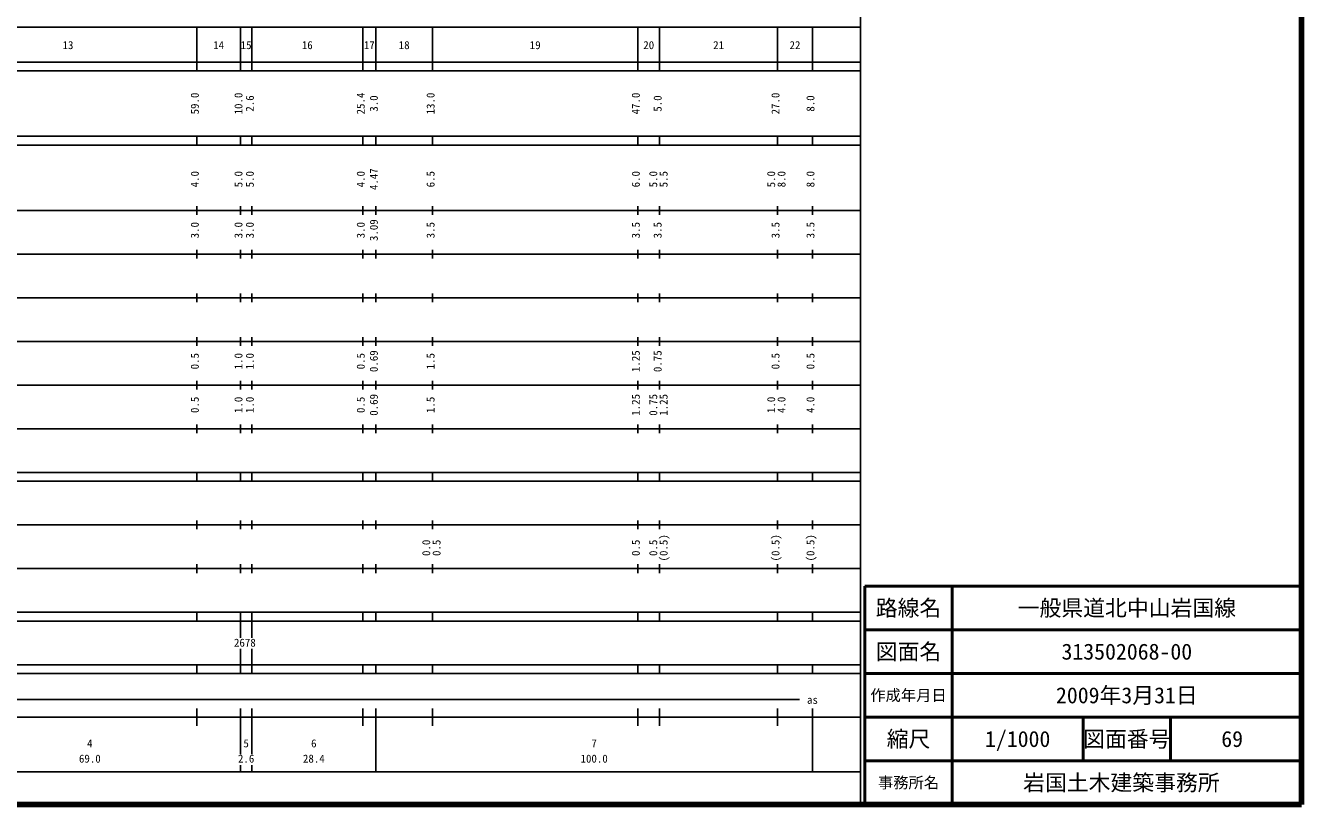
# Model space of a CAD drawing. Units: millimetres on the paper, enlarged 1000 times. Extents: x 40000 to 680000, y 20000 to 380000.
# Drawn here: x 387768 to 680000, y 20000 to 198357 of the extents above; entities that cross this region are included whole.
import ezdxf
from ezdxf.enums import TextEntityAlignment as Align

# ---------------------------------------------------------------- set-up
doc = ezdxf.new("R2010")
doc.units = ezdxf.units.MM
doc.header["$LTSCALE"] = 1000
for name, color, linetype, lineweight in [('M-TTL', 2, 'Continuous', 140), ('M-TTL-BAND', 7, 'Continuous', 25), ('M-TTL-FRAM', 2, 'Continuous', 50), ('M-TTL-LINE', 7, 'Continuous', 50)]:
    doc.layers.add(name, color=color, linetype=linetype, lineweight=lineweight)
doc.layers.add('M-TTL-TXT', color=7, linetype='Continuous')
doc.styles.add('ＭＳ ゴシック', font='')
doc.styles.get('ＭＳ ゴシック').set_extended_font_data('MS Gothic')

msp = doc.modelspace()

# ---------------------------------------------------------------- linework, layer by layer
at = {"layer": 'M-TTL'}
for p, q in [((680000, 20000), (680000, 380000)), ((40000, 20000), (680000, 20000))]:
    msp.add_line(p, q, dxfattribs=at)
at = {"layer": 'M-TTL-BAND'}
for p, q in [((579000, 20000), (579000, 370000)), ((68000, 198000), (579000, 198000)), ((427000, 188000), (427000, 198000)), ((437000, 188000), (437000, 198000)), ((439600, 188000), (439600, 198000)), ((465000, 188000), (465000, 198000)), ((468000, 188000), (468000, 198000)), ((481000, 188000), (481000, 198000)), ((528000, 188000), (528000, 198000)), ((533000, 188000), (533000, 198000)), ((560000, 188000), (560000, 198000)), ((568000, 188000), (568000, 198000)), ((40000, 190000), (579000, 190000)), ((40000, 188000), (579000, 188000)), ((40000, 173000), (579000, 173000)), ((427000, 171000), (427000, 173000)), ((437000, 171000), (437000, 173000)), ((439600, 171000), (439600, 173000)), ((465000, 171000), (465000, 173000)), ((468000, 171000), (468000, 173000)), ((481000, 171000), (481000, 173000)), ((528000, 171000), (528000, 173000)), ((533000, 171000), (533000, 173000)), ((560000, 171000), (560000, 173000)), ((568000, 171000), (568000, 173000)), ((40000, 171000), (579000, 171000)), ((40000, 156000), (579000, 156000)), ((427000, 155000), (427000, 157000)), ((437000, 155000), (437000, 157000)), ((439600, 155000), (439600, 157000)), ((465000, 155000), (465000, 157000)), ((468000, 155000), (468000, 157000)), ((481000, 155000), (481000, 157000)), ((528000, 155000), (528000, 157000)), ((533000, 155000), (533000, 157000)), ((560000, 155000), (560000, 157000)), ((568000, 155000), (568000, 157000)), ((427000, 145000), (427000, 147000)), ((437000, 145000), (437000, 147000)), ((439600, 145000), (439600, 147000)), ((465000, 145000), (465000, 147000)), ((468000, 145000), (468000, 147000)), ((481000, 145000), (481000, 147000)), ((528000, 145000), (528000, 147000)), ((533000, 145000), (533000, 147000)), ((560000, 145000), (560000, 147000)), ((568000, 145000), (568000, 147000)), ((46000, 146000), (579000, 146000)), ((52000, 136000), (579000, 136000)), ((427000, 135000), (427000, 137000)), ((437000, 135000), (437000, 137000)), ((439600, 135000), (439600, 137000)), ((465000, 135000), (465000, 137000)), ((468000, 135000), (468000, 137000)), ((481000, 135000), (481000, 137000)), ((528000, 135000), (528000, 137000)), ((533000, 135000), (533000, 137000)), ((560000, 135000), (560000, 137000)), ((568000, 135000), (568000, 137000)), ((46000, 126000), (579000, 126000)), ((427000, 125000), (427000, 127000)), ((437000, 125000), (437000, 127000)), ((439600, 125000), (439600, 127000)), ((465000, 125000), (465000, 127000)), ((468000, 125000), (468000, 127000)), ((481000, 125000), (481000, 127000)), ((528000, 125000), (528000, 127000)), ((533000, 125000), (533000, 127000)), ((560000, 125000), (560000, 127000)), ((568000, 125000), (568000, 127000)), ((427000, 115000), (427000, 117000)), ((437000, 115000), (437000, 117000)), ((439600, 115000), (439600, 117000)), ((465000, 115000), (465000, 117000)), ((468000, 115000), (468000, 117000)), ((481000, 115000), (481000, 117000)), ((528000, 115000), (528000, 117000)), ((533000, 115000), (533000, 117000)), ((560000, 115000), (560000, 117000)), ((568000, 115000), (568000, 117000)), ((52000, 116000), (579000, 116000)), ((56750, 106000), (579000, 106000)), ((427000, 105000), (427000, 107000)), ((437000, 105000), (437000, 107000)), ((439600, 105000), (439600, 107000)), ((465000, 105000), (465000, 107000)), ((468000, 105000), (468000, 107000)), ((481000, 105000), (481000, 107000)), ((528000, 105000), (528000, 107000)), ((533000, 105000), (533000, 107000)), ((560000, 105000), (560000, 107000)), ((568000, 105000), (568000, 107000)), ((40000, 94000), (579000, 94000)), ((56750, 96000), (579000, 96000)), ((427000, 94000), (427000, 96000)), ((437000, 94000), (437000, 96000)), ((439600, 94000), (439600, 96000)), ((465000, 94000), (465000, 96000)), ((468000, 94000), (468000, 96000)), ((481000, 94000), (481000, 96000)), ((528000, 94000), (528000, 96000)), ((533000, 94000), (533000, 96000)), ((560000, 94000), (560000, 96000)), ((568000, 94000), (568000, 96000)), ((427000, 83000), (427000, 85000)), ((437000, 83000), (437000, 85000)), ((439600, 83000), (439600, 85000)), ((465000, 83000), (465000, 85000)), ((468000, 83000), (468000, 85000)), ((481000, 83000), (481000, 85000)), ((528000, 83000), (528000, 85000)), ((533000, 83000), (533000, 85000)), ((560000, 83000), (560000, 85000)), ((568000, 83000), (568000, 85000)), ((49000, 84000), (579000, 84000)), ((40000, 74000), (579000, 74000)), ((427000, 73000), (427000, 75000)), ((437000, 73000), (437000, 75000)), ((439600, 73000), (439600, 75000)), ((465000, 73000), (465000, 75000)), ((468000, 73000), (468000, 75000)), ((481000, 73000), (481000, 75000)), ((528000, 73000), (528000, 75000)), ((533000, 73000), (533000, 75000)), ((560000, 73000), (560000, 75000)), ((568000, 73000), (568000, 75000)), ((40000, 64000), (579000, 64000)), ((55250, 62000), (579000, 62000)), ((427000, 62000), (427000, 64000)), ((437000, 62000), (437000, 64000)), ((437000, 62000), (437000, 58172)), ((439600, 62000), (439600, 64000)), ((439600, 62000), (439600, 58172)), ((465000, 62000), (465000, 64000)), ((468000, 62000), (468000, 64000)), ((481000, 62000), (481000, 64000)), ((528000, 62000), (528000, 64000)), ((533000, 62000), (533000, 64000)), ((560000, 62000), (560000, 64000)), ((568000, 62000), (568000, 64000)), ((437000, 55672), (437000, 52000)), ((439600, 55672), (439600, 52000)), ((40000, 50000), (579000, 50000)), ((55250, 52000), (579000, 52000)), ((427000, 50000), (427000, 52000)), ((437000, 50000), (437000, 52000)), ((439600, 50000), (439600, 52000)), ((465000, 50000), (465000, 52000)), ((468000, 50000), (468000, 52000)), ((481000, 50000), (481000, 52000)), ((528000, 50000), (528000, 52000)), ((533000, 50000), (533000, 52000)), ((560000, 50000), (560000, 52000)), ((568000, 50000), (568000, 52000)), ((71000, 44000), (565000, 44000)), ((427000, 38000), (427000, 42000)), ((437000, 31533), (437000, 42000)), ((439600, 31533), (439600, 42000)), ((465000, 38000), (465000, 42000)), ((468000, 27500), (468000, 42000)), ((481000, 38000), (481000, 42000)), ((528000, 38000), (528000, 42000)), ((533000, 38000), (533000, 42000)), ((560000, 38000), (560000, 42000)), ((568000, 27500), (568000, 42000)), ((40000, 40000), (579000, 40000)), ((68000, 27500), (579000, 27500)), ((437000, 27500), (437000, 29033)), ((439600, 27500), (439600, 29033))]:
    msp.add_line(p, q, dxfattribs=at)
at = {"layer": 'M-TTL-FRAM'}
for p, q in [((680000, 70000), (580000, 70000)), ((580000, 70000), (580000, 20000))]:
    msp.add_line(p, q, dxfattribs=at)
at = {"layer": 'M-TTL-LINE'}
for p, q in [((600000, 70000), (600000, 20000)), ((680000, 60000), (580000, 60000)), ((680000, 50000), (580000, 50000)), ((680000, 40000), (580000, 40000)), ((630000, 40000), (630000, 37500)), ((650000, 40000), (650000, 37500)), ((630000, 37500), (630000, 32500)), ((650000, 37500), (650000, 32500)), ((630000, 32500), (630000, 30000)), ((650000, 32500), (650000, 30000)), ((680000, 30000), (580000, 30000))]:
    msp.add_line(p, q, dxfattribs=at)

# ---------------------------------------------------------------- texts
at = {"layer": 'M-TTL-BAND', "style": 'ＭＳ ゴシック'}
for s, p in [('13', (397500, 192405)), ('14', (432000, 192405)), ('15', (438300, 192405)), ('16', (452300, 192405)), ('17', (466500, 192405)), ('18', (474500, 192405)), ('19', (504500, 192405)), ('20', (530500, 192405)), ('21', (546500, 192405)), ('22', (564000, 192405)), ('2678', (438006, 55583)), ('as', (568000, 42500)), ('4', (402500, 32523)), ('5', (438300, 32523)), ('6', (453800, 32523)), ('7', (518000, 32523)), ('69.0', (402500, 29033)), ('2.6', (438300, 29033)), ('28.4', (453800, 29033)), ('100.0', (518000, 29033))]:
    msp.add_text(s, height=1833, dxfattribs=at).set_placement(p, align=Align.BOTTOM_CENTER)
for s, p in [('59.0', (428000, 180500)), ('10.0', (438000, 180500)), ('2.6', (440600, 180500)), ('25.4', (466000, 180500)), ('3.0', (469000, 180500)), ('13.0', (482000, 180500)), ('47.0', (529000, 180500)), ('5.0', (534000, 180500)), ('27.0', (561000, 180500)), ('8.0', (569000, 180500)), ('4.0', (428000, 163174)), ('5.0', (438000, 163174)), ('5.0', (440600, 163174)), ('4.0', (466000, 163174)), ('4.47', (469000, 163174)), ('6.5', (482000, 163174)), ('6.0', (529000, 163174)), ('5.0', (533000, 163174)), ('5.5', (535370, 163174)), ('5.0', (560000, 163174)), ('8.0', (562370, 163174)), ('8.0', (569000, 163174)), ('3.0', (428000, 151500)), ('3.0', (438000, 151500)), ('3.0', (440600, 151500)), ('3.0', (466000, 151500)), ('3.09', (469000, 151500)), ('3.5', (482000, 151500)), ('3.5', (529000, 151500)), ('3.5', (534000, 151500)), ('3.5', (561000, 151500)), ('3.5', (569000, 151500)), ('0.5', (428000, 121500)), ('1.0', (438000, 121500)), ('1.0', (440600, 121500)), ('0.5', (466000, 121500)), ('0.69', (469000, 121500)), ('1.5', (482000, 121500)), ('1.25', (529000, 121500)), ('0.75', (534000, 121500)), ('0.5', (561000, 121500)), ('0.5', (569000, 121500)), ('0.5', (428000, 111500)), ('1.0', (438000, 111500)), ('1.0', (440600, 111500)), ('0.5', (466000, 111500)), ('0.69', (469000, 111500)), ('1.5', (482000, 111500)), ('1.25', (529000, 111500)), ('0.75', (533000, 111500)), ('1.25', (535370, 111500)), ('1.0', (560000, 111500)), ('4.0', (562370, 111500)), ('4.0', (569000, 111500)), ('0.0', (481000, 78764)), ('0.5', (483370, 78764)), ('0.5', (529000, 78764)), ('0.5', (533000, 78764)), ('(0.5)', (535370, 78764)), ('(0.5)', (561000, 78764)), ('(0.5)', (569000, 78764))]:
    msp.add_text(s, height=1833, rotation=90, dxfattribs=at).set_placement(p, align=Align.BOTTOM_CENTER)
at = {"layer": 'M-TTL-TXT', "style": 'ＭＳ ゴシック'}
for s, height, p in [('路線名', 3666, (590000, 65000)), ('路線名', 3666, (590000, 65000)), ('一般県道北中山岩国線', 3666, (640000, 65000)), ('図面名', 3666, (590000, 55000)), ('図面名', 3666, (590000, 55000)), ('313502068-00', 3666, (640000, 55000)), ('2009年3月31日', 3666, (640000, 45000)), ('作成年月日', 2566, (590000, 45000)), ('作成年月日', 2566, (590000, 45000)), ('縮尺', 3666, (590000, 35000)), ('縮尺', 3666, (590000, 35000)), ('1/1000', 3666, (615000, 35000)), ('図面番号', 3666, (640000, 35000)), ('図面番号', 3666, (640000, 35000)), ('69', 3666, (664125, 35000)), ('事務所名', 2566, (590000, 25000)), ('事務所名', 2566, (590000, 25000)), ('岩国土木建築事務所 ', 3666, (640000, 25000))]:
    msp.add_text(s, height=height, dxfattribs=at).set_placement(p, align=Align.MIDDLE_CENTER)

doc.saveas('drawing.dxf')
